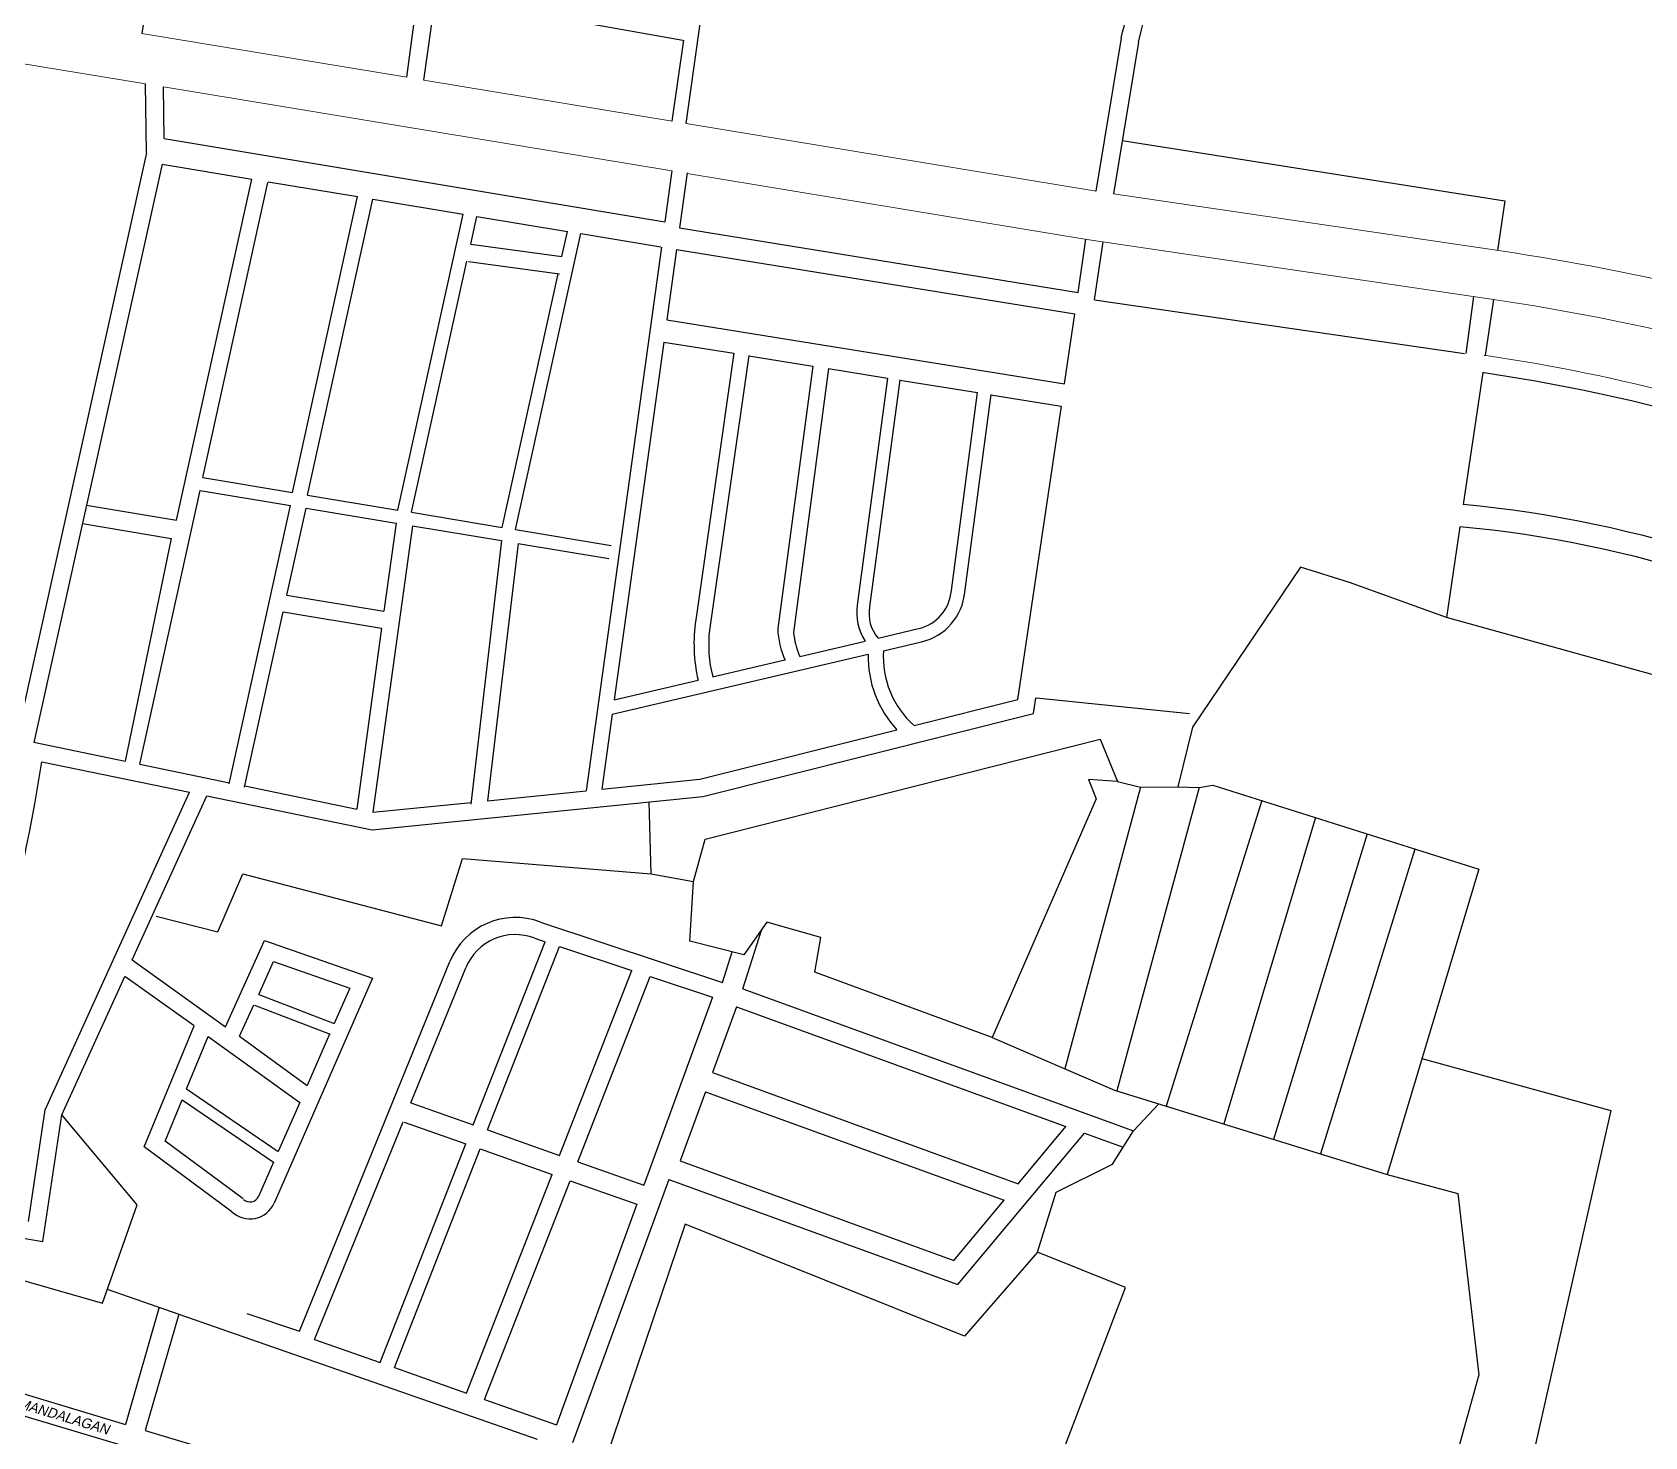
# Model space of a CAD drawing. Header units: inches. Extents: x -1369 to 1198, y -366 to 1398.
# Drawn here: x -521.03 to -489.01, y 1123.28 to 1151.17 of the extents above; entities that cross this region are included whole.
import ezdxf
from ezdxf.enums import TextEntityAlignment as Align

# ---------------------------------------------------------------- set-up
doc = ezdxf.new("R2010")
doc.units = ezdxf.units.IN
doc.header["$MEASUREMENT"] = 0
doc.layers.add('SUBDIVIDION', color=8, linetype='Continuous', lineweight=25)
doc.layers.add('VICINITY', color=8, linetype='Continuous', lineweight=20)
doc.layers.add('SUBLOTS', color=1, linetype='Continuous')
doc.styles.add('PX-0', font='leroy')

msp = doc.modelspace()

# ---------------------------------------------------------------- linework, layer by layer
at = {"layer": 'SUBDIVIDION', "color": 8}
for p, q in [((-508.0434, 1149.3629), (-507.3433, 1154.3023)), ((-518.57, 1152.8809), (-518.853, 1151.1497)), ((-513.5896, 1150.2797), (-513.3624, 1151.9531)), ((-513.2503, 1150.2236), (-513.0139, 1151.891)), ((-513.0139, 1151.891), (-508.1046, 1151.0163)), ((-508.3176, 1149.4082), (-508.09, 1151.0137)), ((-499.4064, 1151.054), (-499.9082, 1148.0182)), ((-499.061, 1150.9777), (-499.5587, 1147.9671)), ((-518.7572, 1148.7786), (-518.7756, 1150.1479)), ((-518.4073, 1149.0628), (-518.4211, 1150.0893)), ((-518.4073, 1149.0628), (-508.4628, 1147.4108)), ((-499.3844, 1149.0215), (-491.7856, 1147.8254)), ((-518.7572, 1148.7786), (-521.3414, 1137.1431)), ((-518.4448, 1148.5537), (-520.9962, 1137.0664)), ((-518.4448, 1148.5537), (-516.6685, 1148.2586)), ((-518.1611, 1141.485), (-516.6685, 1148.2586)), ((-517.6369, 1142.3278), (-516.3457, 1148.1875)), ((-516.3419, 1148.2044), (-514.565, 1147.9092)), ((-508.3229, 1148.4201), (-508.4628, 1147.4108)), ((-508.0222, 1148.3784), (-508.1734, 1147.2872)), ((-515.8599, 1142.0327), (-514.565, 1147.9092)), ((-515.5589, 1141.9827), (-514.264, 1147.8592)), ((-514.264, 1147.8592), (-512.4724, 1147.5616)), ((-513.7673, 1141.6851), (-512.4724, 1147.5616)), ((-491.7856, 1147.8254), (-491.9312, 1146.8399)), ((-512.3196, 1146.9641), (-512.198, 1147.516)), ((-512.198, 1147.516), (-510.3969, 1147.2168)), ((-508.1734, 1147.2872), (-500.258, 1146.0067)), ((-512.3196, 1146.9641), (-510.5069, 1146.7176)), ((-511.4291, 1141.2966), (-510.1342, 1147.1732)), ((-510.5069, 1146.7176), (-510.3969, 1147.2168)), ((-510.1342, 1147.1732), (-508.5461, 1146.9094)), ((-508.5326, 1146.9071), (-510.0291, 1136.1085)), ((-513.4929, 1141.6395), (-512.3945, 1146.6244)), ((-512.3663, 1146.6206), (-510.5536, 1146.3741)), ((-508.2328, 1146.8587), (-508.4264, 1145.4614)), ((-508.2328, 1146.8587), (-500.3271, 1145.5797)), ((-511.6918, 1141.3403), (-510.5817, 1146.3779)), ((-499.932, 1145.8587), (-492.5891, 1144.7953)), ((-492.4074, 1145.9239), (-492.5586, 1144.7908)), ((-492.0101, 1145.8652), (-492.1749, 1144.7522)), ((-508.4264, 1145.4614), (-500.5268, 1144.1876)), ((-508.4873, 1145.0216), (-509.4719, 1137.9175)), ((-508.4873, 1145.0216), (-507.094, 1144.797)), ((-506.8, 1144.7495), (-505.525, 1144.544)), ((-505.2181, 1144.4945), (-504.0456, 1144.3054)), ((-492.2248, 1144.4151), (-492.6131, 1141.7918)), ((-503.7998, 1144.2658), (-502.2537, 1144.0165)), ((-501.9889, 1143.9738), (-500.5975, 1143.7494)), ((-517.6369, 1142.3278), (-515.8599, 1142.0327)), ((-519.9488, 1141.782), (-518.1611, 1141.485)), ((-518.8909, 1136.6371), (-517.6935, 1142.071)), ((-517.6935, 1142.071), (-515.8955, 1141.7723)), ((-515.5589, 1141.9827), (-513.7673, 1141.6851)), ((-517.1134, 1136.2454), (-515.8955, 1141.7723)), ((-515.9686, 1139.9945), (-515.5881, 1141.7213)), ((-515.5881, 1141.7213), (-513.8029, 1141.4247)), ((-513.4929, 1141.6395), (-511.6918, 1141.3403)), ((-520.0305, 1141.4145), (-518.2677, 1141.1217)), ((-513.4721, 1141.3698), (-514.2615, 1135.6811)), ((-513.8029, 1141.4247), (-514.0426, 1139.6745)), ((-513.4721, 1141.3698), (-511.7111, 1141.0772)), ((-511.4291, 1141.2966), (-509.5308, 1140.9813)), ((-492.6781, 1141.3524), (-492.9451, 1139.5483)), ((-518.2677, 1141.1217), (-519.1814, 1136.6971)), ((-511.7111, 1141.0772), (-512.3176, 1135.8434)), ((-511.3759, 1141.0216), (-511.9882, 1135.9107)), ((-511.3759, 1141.0216), (-509.5739, 1140.7222)), ((-515.9686, 1139.9945), (-514.0426, 1139.6745)), ((-516.8095, 1136.1784), (-516.0418, 1139.6624)), ((-516.0418, 1139.6624), (-514.0887, 1139.338)), ((-514.0887, 1139.338), (-514.5804, 1135.747)), ((-498.0473, 1137.6396), (-501.0871, 1137.9507)), ((-509.5113, 1137.633), (-509.7182, 1136.1399)), ((-520.7697, 1129.7735), (-517.9017, 1136.0814)), ((-519.0391, 1132.7509), (-517.5572, 1136.0102)), ((-510.9323, 1133.4995), (-507.3187, 1132.3037)), ((-517.1895, 1131.4189), (-516.416, 1133.1365)), ((-516.416, 1133.1365), (-514.2674, 1132.385)), ((-511.047, 1133.1795), (-510.843, 1133.112)), ((-506.9148, 1132.1758), (-506.54, 1133.3593)), ((-512.2678, 1129.4719), (-510.843, 1133.112)), ((-511.9864, 1129.3727), (-510.5596, 1133.0182)), ((-510.5596, 1133.0182), (-509.1171, 1132.5409)), ((-507.3187, 1132.3037), (-507.1271, 1132.909)), ((-519.0391, 1132.7509), (-517.1895, 1131.4189)), ((-516.5284, 1132.0652), (-516.2354, 1132.7159)), ((-516.2354, 1132.7159), (-514.7225, 1132.1868)), ((-515.721, 1125.3739), (-512.734, 1132.7177)), ((-513.5092, 1129.9099), (-512.4192, 1132.5897)), ((-510.5548, 1128.8677), (-509.1171, 1132.5409)), ((-520.4376, 1129.6751), (-519.1906, 1132.4176)), ((-517.8126, 1131.4403), (-519.1906, 1132.4176)), ((-514.2674, 1132.385), (-516.2226, 1127.9192)), ((-514.7225, 1132.1868), (-515.0287, 1131.4873)), ((-510.1954, 1128.7409), (-508.755, 1132.421)), ((-508.755, 1132.421), (-507.517, 1132.0113)), ((-506.9148, 1132.1758), (-499.1582, 1129.3537)), ((-516.9122, 1131.2332), (-516.623, 1131.8551)), ((-516.5284, 1132.0652), (-515.0287, 1131.4873)), ((-507.517, 1132.0113), (-508.8807, 1128.2771)), ((-516.6112, 1131.8505), (-515.1115, 1131.2726)), ((-507.0437, 1131.8214), (-507.5197, 1130.5131)), ((-507.0437, 1131.8214), (-500.5017, 1129.4412)), ((-518.8009, 1129.0357), (-517.8126, 1131.4403)), ((-517.9623, 1130.1886), (-517.5357, 1131.2266)), ((-517.5357, 1131.2266), (-515.7151, 1129.9195)), ((-516.9122, 1131.2332), (-515.5682, 1130.2552)), ((-515.1211, 1131.2763), (-515.5682, 1130.2552)), ((-507.5197, 1130.5131), (-501.452, 1128.3055)), ((-518.389, 1129.1505), (-518.0517, 1129.971)), ((-518.0517, 1129.971), (-516.2352, 1128.7317)), ((-517.9623, 1130.1886), (-516.1413, 1128.9462)), ((-507.658, 1130.1331), (-508.158, 1128.7589)), ((-507.658, 1130.1331), (-501.728, 1127.9756)), ((-521.1031, 1127.5573), (-520.7697, 1129.7735)), ((-520.8167, 1127.1548), (-520.4376, 1129.6751)), ((-515.7151, 1129.9195), (-516.1413, 1128.9462)), ((-513.5092, 1129.9099), (-512.2678, 1129.4719)), ((-499.1582, 1129.3537), (-498.655, 1129.8913)), ((-515.4198, 1125.2126), (-513.6616, 1129.5352)), ((-513.6436, 1129.5289), (-512.4151, 1129.0955)), ((-511.9864, 1129.3727), (-510.5548, 1128.8677)), ((-502.6458, 1126.3031), (-500.1324, 1129.3068)), ((-501.452, 1128.3055), (-500.5017, 1129.4412)), ((-500.1324, 1129.3068), (-499.3658, 1129.0279)), ((-517.0606, 1127.7475), (-518.8009, 1129.0357)), ((-516.84, 1128.004), (-518.389, 1129.1505)), ((-514.115, 1124.7523), (-512.4151, 1129.0955)), ((-513.8337, 1124.6531), (-512.1338, 1128.9963)), ((-512.1338, 1128.9963), (-510.7021, 1128.4912)), ((-516.2352, 1128.7317), (-516.5317, 1128.0545)), ((-510.1954, 1128.7409), (-508.8807, 1128.2771)), ((-508.158, 1128.7589), (-502.7263, 1126.7827)), ((-512.402, 1124.148), (-510.7021, 1128.4912)), ((-512.0427, 1124.0212), (-510.3428, 1128.3645)), ((-510.3428, 1128.3645), (-509.0193, 1127.8976)), ((-508.3866, 1128.3918), (-510.2981, 1123.1575)), ((-508.3866, 1128.3918), (-502.6458, 1126.3031)), ((-526.079, 1128.0654), (-520.8167, 1127.1548)), ((-509.0193, 1127.8976), (-510.6184, 1123.5188)), ((-502.7263, 1126.7827), (-501.728, 1127.9756)), ((-518.5029, 1125.8531), (-519.177, 1123.525)), ((-518.1132, 1125.7171), (-518.7823, 1123.4065)), ((-516.7642, 1125.7293), (-515.721, 1125.3739)), ((-515.4198, 1125.2126), (-514.115, 1124.7523)), ((-522.692, 1124.5803), (-519.177, 1123.525)), ((-513.8337, 1124.6531), (-512.402, 1124.148)), ((-512.0427, 1124.0212), (-510.6184, 1123.5188)), ((-521.6358, 1123.8274), (-519.2932, 1123.1241)), ((-518.7823, 1123.4065), (-511.5787, 1121.2439))]:
    msp.add_line(p, q, dxfattribs=at)
for points in [[(-500.258, 1146.0067), (-500.1022, 1147.061)], [(-499.932, 1145.8587), (-499.7617, 1147.0107)], [(-500.5268, 1144.1876), (-500.3213, 1145.5788)], [(-503.7989, 1144.2726), (-504.3982, 1139.76)], [(-503.5154, 1137.4055), (-501.4525, 1137.9237), (-500.5917, 1143.7485)], [(-505.7827, 1138.779), (-504.4901, 1139.0808)], [(-509.5113, 1137.633), (-504.4288, 1138.8198)], [(-507.5153, 1138.3744), (-506.0826, 1138.709)], [(-509.4719, 1137.9175), (-507.805, 1138.3067)], [(-517.5572, 1136.0102), (-514.2794, 1135.3334), (-507.7111, 1135.9967), (-501.1456, 1137.6459), (-501.1003, 1137.952)], [(-509.7182, 1136.1399), (-507.7707, 1136.3366), (-503.8567, 1137.3197)], [(-520.995, 1137.0716), (-519.1814, 1136.6971)], [(-520.835, 1136.6871), (-517.9017, 1136.0814)], [(-518.8909, 1136.6371), (-517.1082, 1136.2689)], [(-516.8034, 1136.206), (-514.5804, 1135.747)], [(-511.9882, 1135.9107), (-510.0291, 1136.1085)], [(-514.2615, 1135.6811), (-514.2615, 1135.6811), (-512.3137, 1135.8778)], [(-519.5354, 1126.2136), (-511.0023, 1123.2343)]]:
    msp.add_lwpolyline(points, dxfattribs=at)
for points in [[(-507.094, 1144.797), (-507.8526, 1139.5067, 0.0912944), (-507.805, 1138.3067, 3.2470185)], [(-506.7992, 1144.7547), (-507.5783, 1139.3006, 0.0912944), (-507.5145, 1138.3722, 0.0912944)], [(-505.525, 1144.544), (-506.2242, 1139.3292, 0.0912944), (-506.0787, 1138.7012)], [(-505.2181, 1144.4945), (-505.9073, 1139.2533, 0.0912944), (-505.7827, 1138.779)], [(-492.2269, 1144.4153), (-492.1954, 1144.4126, -0.0587467), (-484.5466, 1142.3684, -0.0857632), (-479.0512, 1138.4555, -0.0840152)], [(-504.0456, 1144.3054), (-504.6449, 1139.7928, 0.1748703), (-504.4901, 1139.0808, 1.7338054)], [(-504.229, 1139.1418), (-503.4289, 1139.3286, 0.3253977), (-502.7757, 1140.0852), (-502.2537, 1144.0165)], [(-504.1251, 1138.8907), (-503.3679, 1139.0676, 0.3236613), (-502.5091, 1140.056), (-501.9879, 1143.9812)], [(-480.1469, 1135.8258, -0.1320228), (-481.1467, 1136.6833, -0.0548483), (-481.6418, 1137.4384, 0.0731368), (-482.6897, 1138.4948, 0.1148728), (-492.6131, 1141.7918, 0.1148728)], [(-480.3384, 1135.4258, -0.1302823), (-481.5013, 1136.4163, -0.0516594), (-482.0195, 1137.2031, 0.0701623), (-482.9395, 1138.1277, 0.1149083), (-492.6781, 1141.3524, 0.1146352)]]:
    msp.add_lwpolyline(points, format="xyb", dxfattribs=at)
for centre, radius, start, end in [((-508.5279, 1153.6014), 9.8237, 344.50955, 30.55811), ((-508.5279, 1153.6014), 9.4705, 344.39666, 356.18851), ((-503.6786, 1139.6247), 0.7323, 169.35056, 221.26051), ((-502.2891, 1138.7767), 2.1402, 178.84441, 222.90271), ((-502.2891, 1138.7767), 1.8396, 176.44466, 228.19165), ((-561.5436, 1143.1535), 41.219, 338.35248, 350.97416), ((-511.4341, 1132.189), 1.4033, 69.04547, 157.86611), ((-511.4341, 1132.189), 1.0635, 68.65231, 157.8661), ((-516.7022, 1128.1292), 0.1862, 226.81258, 336.35532), ((-516.7022, 1128.1292), 0.5236, 226.81258, 336.35532)]:
    msp.add_arc(centre, radius, start, end, dxfattribs=at)
at = {"layer": 'SUBLOTS', "color": 8}
for p, q in [((-499.0195, 1136.182), (-500.5238, 1130.5893)), ((-497.8524, 1136.1754), (-499.4913, 1130.1505)), ((-496.6137, 1135.9147), (-498.5124, 1129.8471)), ((-495.5422, 1135.5756), (-497.367, 1129.492)), ((-494.518, 1135.2515), (-496.3769, 1129.1851)), ((-493.5713, 1134.9519), (-495.4482, 1128.8972))]:
    msp.add_line(p, q, dxfattribs=at)
for points in [[(-479.2778, 1132.726), (-481.9433, 1134.6584), (-483.1454, 1136.2775), (-483.8249, 1137.9487), (-484.7355, 1138.0353), (-486.5246, 1138.6944), (-486.9567, 1137.8914), (-492.9451, 1139.5483), (-494.8687, 1140.2421), (-495.8412, 1140.5483), (-497.9893, 1137.3742), (-498.2783, 1136.1903), (-497.8524, 1136.1754), (-497.5831, 1136.2215), (-492.3034, 1134.5507), (-494.1252, 1128.4871), (-492.7204, 1128.1128), (-492.299, 1124.5098), (-494.1252, 1117.9589), (-493.657, 1117.4442), (-490.145, 1118.0057), (-483.1211, 1115.8065), (-479.2778, 1132.726)], [(-508.7342, 1134.457), (-507.8928, 1134.3042), (-507.6633, 1135.1449), (-499.8232, 1137.1322), (-499.479, 1136.2914), (-500.0527, 1136.3297), (-499.8997, 1135.9475), (-501.9649, 1131.2086), (-505.4834, 1132.508), (-505.3687, 1133.1959), (-506.4395, 1133.5016), (-506.8985, 1132.8519), (-507.9693, 1133.1195), (-507.8928, 1134.3042)], [(-499.479, 1136.2914), (-499.0195, 1136.182), (-498.2783, 1136.1903)], [(-518.563, 1133.6163), (-517.3392, 1133.3105), (-516.842, 1134.457), (-512.9028, 1133.4252), (-512.4822, 1134.7628), (-508.7342, 1134.457), (-508.7743, 1135.8893)], [(-501.9649, 1131.2086), (-499.5329, 1130.1634), (-494.1252, 1128.4871)], [(-493.4333, 1130.79), (-489.6821, 1129.7581), (-492.4159, 1117.6426)], [(-531.5492, 1129.476), (-525.5235, 1126.8519), (-522.8464, 1126.8519), (-519.6339, 1125.9347), (-518.9455, 1127.8838), (-520.4376, 1129.6751)], [(-494.1252, 1117.9589), (-495.0031, 1119.7738), (-495.5611, 1118.8445), (-497.1233, 1118.3985), (-497.1233, 1119.7738), (-498.2764, 1119.3277), (-497.7555, 1120.8764), (-497.4209, 1122.3013), (-499.3179, 1122.8588), (-500.5081, 1123.119), (-499.3179, 1126.2412), (-501.0643, 1126.9471), (-500.6941, 1128.1368), (-499.5782, 1128.6944), (-499.1582, 1129.3537)], [(-501.0643, 1126.9471), (-502.5167, 1125.2748), (-508.059, 1127.505), (-509.6584, 1122.7845), (-510.142, 1122.5615), (-512.7642, 1113.8269)]]:
    msp.add_lwpolyline(points, dxfattribs=at)
at = {"layer": 'VICINITY', "color": 1}
for points in [[(-518.853, 1151.1497), (-513.5896, 1150.2797)], [(-521.3215, 1150.5687), (-518.7756, 1150.1479)], [(-513.2503, 1150.2236), (-508.3176, 1149.4082)], [(-518.4211, 1150.0893), (-508.3229, 1148.4201)], [(-508.0434, 1149.3629), (-499.9378, 1148.0231), (-499.9081, 1148.0187)]]:
    msp.add_lwpolyline(points, dxfattribs=at)
for points in [[(-508.0232, 1148.3705), (-500.0887, 1147.059), (-492.0101, 1145.8652, -0.0463308), (-483.9152, 1143.8902, -0.1199593), (-476.0381, 1137.4909), (-474.4769, 1135.7414)], [(-499.5587, 1147.9671), (-491.8675, 1146.8305, -0.0466257), (-483.546, 1144.7951, -0.1200951), (-475.2871, 1138.1153), (-472.5811, 1135.1307)]]:
    msp.add_lwpolyline(points, format="xyb", dxfattribs=at)
at = {"layer": 'VICINITY', "color": 8}
msp.add_lwpolyline([(-492.1973, 1144.7541), (-492.1562, 1144.7505, -0.0589039), (-484.41, 1142.6801, -0.0841625), (-478.9084, 1138.7939, -0.0841625)], format="xyb", dxfattribs=at)

# ---------------------------------------------------------------- texts
at = {"layer": 'SUBDIVIDION', "color": 8, "style": 'PX-0', "oblique": 10}
msp.add_text('MOUNT MANDALAGAN', height=0.2, rotation=343.28931, dxfattribs=at).set_placement((-520.949, 1123.6828), align=Align.BOTTOM_CENTER)

doc.saveas('drawing.dxf')
